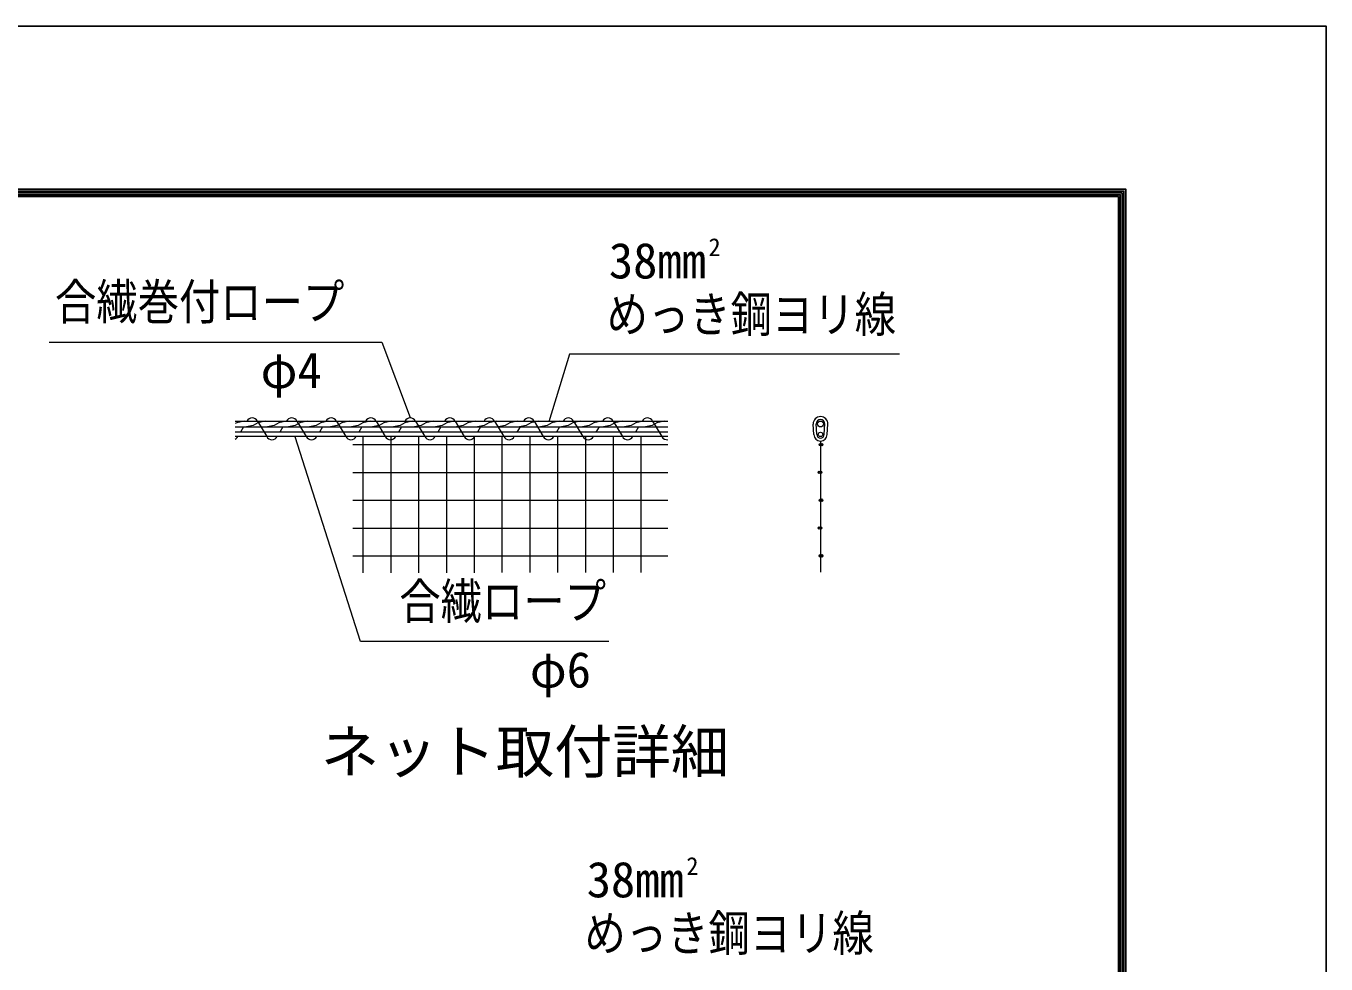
# Model space of a CAD drawing. Units: millimetres, scale not verified. Extents: x -16800 to 16800, y -11880 to 11880.
# Drawn here: x 9786 to 16800, y 6820 to 11880 of the extents above; entities that cross this region are included whole.
import ezdxf
from ezdxf.enums import TextEntityAlignment as Align

# ---------------------------------------------------------------- set-up
doc = ezdxf.new("R2010")
doc.units = ezdxf.units.MM
doc.header["$LTSCALE"] = 40
for name, color, linetype, lineweight in [('0-0_D-TTL-TXT', 7, 'Continuous', 13), ('0-3_D-STR3', 3, 'Continuous', 13), ('0-4_D-STR2', 7, 'Continuous', 13), ('0-6_D-STR-TXT', 7, 'Continuous', 13), ('0-C_D-TTL', 7, 'Continuous', 25)]:
    doc.layers.add(name, color=color, linetype=linetype, lineweight=lineweight)
doc.styles.add('ＭＳ ゴシック', font='')
doc.styles.get('ＭＳ ゴシック').set_extended_font_data('MS Gothic')

msp = doc.modelspace()

# ---------------------------------------------------------------- linework, layer by layer
at = {"layer": '0-3_D-STR3'}
for p, q in [((10915.36, 9749.04), (13248.69, 9749.04)), ((10915.36, 9717.04), (13248.69, 9717.04)), ((13248.69, 9689.04), (10915.36, 9689.04)), ((14036.71, 9676.47), (14032.71, 9732.47)), ((14052.67, 9677.61), (14048.67, 9733.61)), ((14092.71, 9677.61), (14096.71, 9733.61)), ((14108.67, 9676.47), (14112.67, 9732.47)), ((13248.69, 9665.04), (10915.36, 9665.04))]:
    msp.add_line(p, q, dxfattribs=at)
at = {"layer": '0-3_D-STR3', "color": 4}
for p, q in [((10959.05, 9717.04), (10942.47, 9689.04)), ((11034.86, 9749.04), (11084.6, 9665.04)), ((11172.25, 9717.04), (11155.67, 9689.04)), ((11248.06, 9749.04), (11297.8, 9665.04)), ((11385.46, 9717.04), (11368.88, 9689.04)), ((11461.27, 9749.04), (11511.01, 9665.04)), ((11598.66, 9717.04), (11582.08, 9689.04)), ((11674.47, 9749.04), (11724.22, 9665.04)), ((11811.87, 9717.04), (11795.29, 9689.04)), ((11887.68, 9749.04), (11937.42, 9665.04)), ((12025.07, 9717.04), (12008.49, 9689.04)), ((12100.88, 9749.04), (12150.63, 9665.04)), ((12238.28, 9717.04), (12221.7, 9689.04)), ((12314.09, 9749.04), (12363.83, 9665.04)), ((12451.49, 9717.04), (12434.9, 9689.04)), ((12527.3, 9749.04), (12577.04, 9665.04)), ((12664.69, 9717.04), (12648.11, 9689.04)), ((12740.5, 9749.04), (12790.24, 9665.04)), ((12877.9, 9717.04), (12861.32, 9689.04)), ((12953.71, 9749.04), (13003.45, 9665.04)), ((13091.1, 9717.04), (13074.52, 9689.04)), ((13166.91, 9749.04), (13216.65, 9665.04))]:
    msp.add_line(p, q, dxfattribs=at)
at = {"layer": '0-3_D-STR3'}
for points in [[(10963.36, 9749.04), (10923.35, 9739.79), (10915.36, 9735.18)], [(11076.68, 9749.04), (11036.67, 9739.79), (11012.14, 9725.63), (10975.32, 9717.04)], [(11190.01, 9749.04), (11149.99, 9739.79), (11125.46, 9725.63), (11088.64, 9717.04)], [(11303.33, 9749.04), (11263.32, 9739.79), (11238.78, 9725.63), (11201.97, 9717.04)], [(11416.65, 9749.04), (11376.64, 9739.79), (11352.1, 9725.63), (11315.29, 9717.04)], [(11529.97, 9749.04), (11489.96, 9739.79), (11465.42, 9725.63), (11428.61, 9717.04)], [(11643.3, 9749.04), (11603.28, 9739.79), (11578.75, 9725.63), (11541.93, 9717.04)], [(11756.62, 9749.04), (11716.61, 9739.79), (11692.07, 9725.63), (11655.26, 9717.04)], [(11869.94, 9749.04), (11829.93, 9739.79), (11805.39, 9725.63), (11768.58, 9717.04)], [(11983.26, 9749.04), (11943.25, 9739.79), (11918.71, 9725.63), (11881.9, 9717.04)], [(12096.59, 9749.04), (12056.57, 9739.79), (12032.04, 9725.63), (11995.22, 9717.04)], [(12209.91, 9749.04), (12169.9, 9739.79), (12145.36, 9725.63), (12108.54, 9717.04)], [(12323.23, 9749.04), (12283.22, 9739.79), (12258.68, 9725.63), (12221.87, 9717.04)], [(12436.55, 9749.04), (12396.54, 9739.79), (12372, 9725.63), (12335.19, 9717.04)], [(12549.87, 9749.04), (12509.86, 9739.79), (12485.33, 9725.63), (12448.51, 9717.04)], [(12663.2, 9749.04), (12623.18, 9739.79), (12598.65, 9725.63), (12561.83, 9717.04)], [(12776.52, 9749.04), (12736.51, 9739.79), (12711.97, 9725.63), (12675.16, 9717.04)], [(12889.84, 9749.04), (12849.83, 9739.79), (12825.29, 9725.63), (12788.48, 9717.04)], [(13003.16, 9749.04), (12963.15, 9739.79), (12938.61, 9725.63), (12901.8, 9717.04)], [(13116.49, 9749.04), (13076.47, 9739.79), (13051.94, 9725.63), (13015.12, 9717.04)], [(13229.81, 9749.04), (13189.8, 9739.79), (13165.26, 9725.63), (13128.45, 9717.04)]]:
    msp.add_lwpolyline(points, dxfattribs=at)
for centre, radius in [((14072.69, 9733.04), 16), ((14072.69, 9677.04), 12)]:
    msp.add_circle(centre, radius, dxfattribs=at)
at = {"layer": '0-3_D-STR3', "color": 4}
for centre, start, end in [((11006.43, 9733.32), 28.93798, 151.06202), ((11219.63, 9733.32), 28.93798, 151.06202), ((11432.84, 9733.32), 28.93798, 151.06202), ((11646.04, 9733.32), 28.93798, 151.06202), ((11859.25, 9733.32), 28.93798, 151.06202), ((12072.45, 9733.32), 28.93798, 151.06202), ((12285.66, 9733.32), 28.93798, 151.06202), ((12498.87, 9733.32), 28.93798, 151.06202), ((12712.07, 9733.32), 28.93798, 151.06202), ((12925.28, 9733.32), 28.93798, 151.06202), ((13138.48, 9733.32), 28.93798, 151.06202), ((10899.82, 9680.76), 298.5737, 331.06202), ((11113.03, 9680.76), 208.93798, 331.06202), ((11326.23, 9680.76), 208.93798, 331.06202), ((11539.44, 9680.76), 208.93798, 331.06202), ((11752.65, 9680.76), 208.93798, 331.06202), ((11965.85, 9680.76), 208.93798, 331.06202), ((12179.06, 9680.76), 208.93798, 331.06202), ((12392.26, 9680.76), 208.93798, 331.06202), ((12605.47, 9680.76), 208.93798, 331.06202), ((12818.67, 9680.76), 208.93798, 331.06202), ((13031.88, 9680.76), 208.93798, 331.06202), ((13245.08, 9680.76), 208.93798, 276.37941)]:
    msp.add_arc(centre, 32.49, start, end, dxfattribs=at)
at = {"layer": '0-3_D-STR3'}
for centre, radius, start, end in [((14072.69, 9733.04), 40, 0, 180), ((14072.69, 9733.04), 40, 0, 180), ((14072.69, 9733.04), 24, 0, 180), ((14072.69, 9677.04), 36, 180, 0), ((14072.69, 9677.04), 20, 180, 0)]:
    msp.add_arc(centre, radius, start, end, dxfattribs=at)
at = {"layer": '0-4_D-STR2'}
for p, q in [((11548.95, 9622.06), (13248.69, 9622.06)), ((11605.71, 8929.72), (11605.71, 9665.04)), ((11755.71, 8930.02), (11755.71, 9665.04)), ((11905.71, 8930.32), (11905.71, 9665.04)), ((12055.71, 8930.63), (12055.71, 9665.04)), ((12205.71, 8930.93), (12205.71, 9665.04)), ((12355.71, 8931.24), (12355.71, 9665.04)), ((12505.71, 8931.54), (12505.71, 9665.04)), ((12655.71, 8931.84), (12655.71, 9665.04)), ((12805.71, 8932.15), (12805.71, 9665.04)), ((12955.71, 8932.45), (12955.71, 9665.04)), ((13105.71, 8932.76), (13105.71, 9665.04)), ((14072.69, 9641.04), (14072.69, 8933.04)), ((11548.95, 9472.06), (13248.69, 9472.06)), ((11548.95, 9322.06), (13248.69, 9322.06)), ((11548.95, 9172.06), (13248.69, 9172.06)), ((11548.95, 9022.06), (13248.69, 9022.06))]:
    msp.add_line(p, q, dxfattribs=at)
for centre in [(14072.69, 9622.06), (14079.36, 9622.06), (14066.03, 9472.06), (14072.69, 9472.06), (14072.69, 9322.06), (14079.36, 9322.06), (14066.03, 9172.06), (14072.69, 9172.06), (14072.69, 9022.06), (14079.36, 9022.06)]:
    msp.add_circle(centre, 6.67, dxfattribs=at)
at = {"layer": '0-6_D-STR-TXT'}
for points in [[(9910.54, 10174.68), (11705.1, 10174.68), (11858.54, 9767.68)], [(14499.43, 10109.55), (12718.07, 10109.55), (12607.66, 9744.55)], [(12931.14, 8559.44), (11591.41, 8559.44), (11238.55, 9663.14)]]:
    msp.add_lwpolyline(points, dxfattribs=at)
at = {"layer": '0-C_D-TTL', "color": 2}
msp.add_lwpolyline([(-16800, 11880), (16800, 11880), (16800, -11880), (-16800, -11880)], close=True, dxfattribs=at)
at = {"layer": '0-C_D-TTL'}
for points in [[(-15720, 11000), (15720, 11000), (15720, -11000), (-15720, -11000)], [(-15710, 10990), (15710, 10990), (15710, -10990), (-15710, -10990)], [(-15700, 10980), (15700, 10980), (15700, -10980), (-15700, -10980)], [(-15690, 10970), (15690, 10970), (15690, -10970), (-15690, -10970)], [(-15680, 10960), (15680, 10960), (15680, -10960), (-15680, -10960)]]:
    msp.add_lwpolyline(points, close=True, dxfattribs=at)

# ---------------------------------------------------------------- texts
at = {"layer": '0-0_D-TTL-TXT', "style": 'ＭＳ ゴシック'}
msp.add_text('ネット取付詳細', height=230.8, dxfattribs=at).set_placement((11376.35, 7781.61), align=Align.BOTTOM_LEFT)
at = {"layer": '0-6_D-STR-TXT', "style": 'ＭＳ ゴシック'}
for s, height, p in [('2', 96.19, (13468.54, 10610.2)), ('38mm', 192.4, (12930.9, 10460.49)), ('φ4', 192.4, (11051.86, 9869.05)), ('φ6', 192.4, (12504.54, 8253.82)), ('38mm', 192.4, (12811.35, 7122.18)), ('2', 96.19, (13348.99, 7271.9))]:
    msp.add_text(s, height=height, dxfattribs=at).set_placement(p, align=Align.BOTTOM_LEFT)
at = {"layer": '0-6_D-STR-TXT', "style": 'ＭＳ ゴシック', "width": 0.85}
for s, p in [('合繊巻付ロープ', (9942.17, 10238.73)), ('めっき鋼ヨリ線', (12918.72, 10171.06)), ('合繊ロープ', (11800.18, 8623.49)), ('めっき鋼ヨリ線', (12799.17, 6832.76))]:
    msp.add_text(s, height=192.4, dxfattribs=at).set_placement(p, align=Align.BOTTOM_LEFT)

doc.saveas('drawing.dxf')
